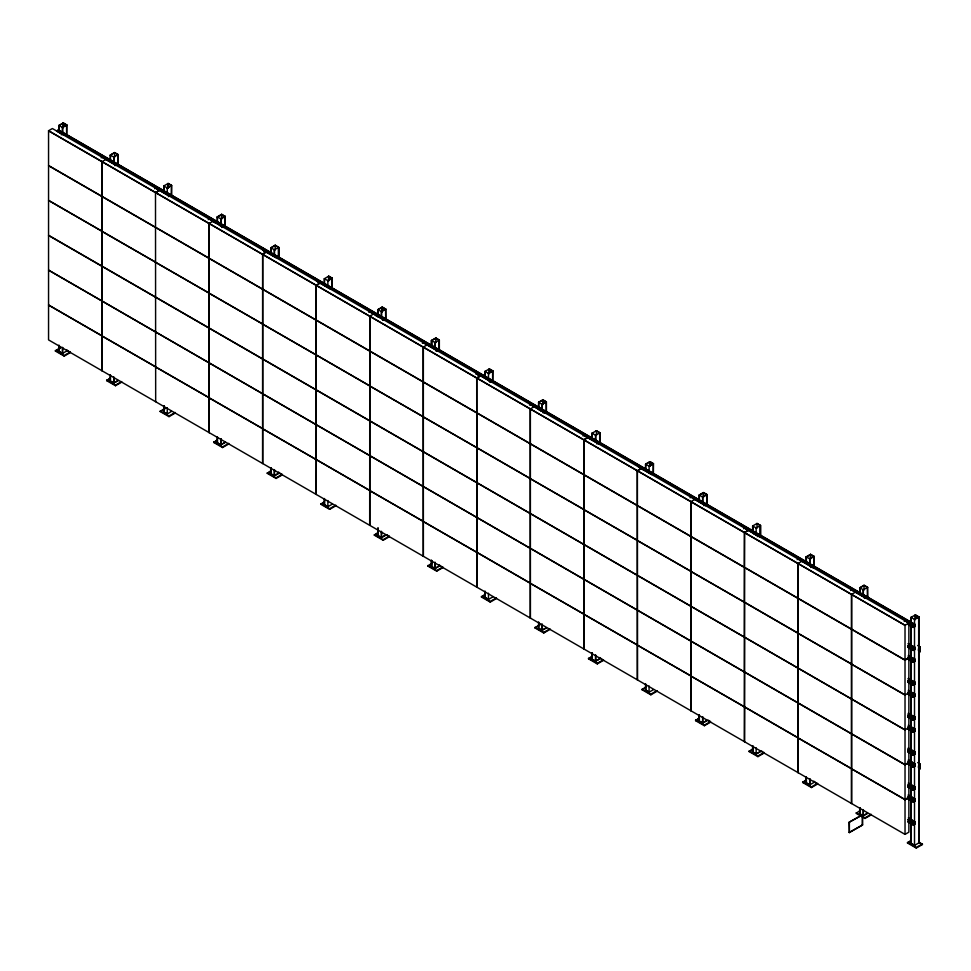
<?xml version="1.0" encoding="UTF-8"?>
<svg xmlns="http://www.w3.org/2000/svg" width="971" height="971" viewBox="0 0 971 971"><rect width="100%" height="100%" fill="white"/><g stroke="black" fill="none" stroke-linecap="round" stroke-linejoin="round"><path stroke-width="1.46" d="M58.903 131.546L58.903 125.49L63.321 122.941L66.841 124.98L66.708 135.661M59.17 125.49L63.321 123.086M62.435 127.517L66.841 124.98M56.767 131.219L58.466 129.883L914.949 624.377L914.949 626.465L913.153 627.509L907.897 624.341M61.319 134.787L63.455 133.561L103.314 156.574L101.178 157.8M48.586 165.543L905.033 660.013L908.868 657.804L904.996 660.183L48.611 165.725M118.134 165.204L118.134 154.583L114.602 152.544L110.196 155.093L113.85 157.059L113.85 163.116M114.602 152.702L110.463 155.093L110.463 161.162M101.955 161.672L105.912 159.45M102.125 161.769L102.149 370.825M113.716 157.132L118.134 154.583M114.845 165.701L116.993 164.463L156.853 187.476L154.705 188.714M48.586 235.298L905.033 729.864L908.868 727.546M48.586 235.492L905.021 729.925M163.735 192.064L163.735 186.007L168.141 183.458L171.673 185.497L171.539 196.191M159.365 190.304L155.494 192.586L155.676 401.727M155.651 192.683L159.45 190.352M167.255 188.034L171.673 185.497L168.007 183.531L168.007 188.083M101.955 231.426L155.518 262.134M168.384 196.603L170.52 195.377L210.379 218.39L208.243 219.616M48.586 305.052L101.979 335.845M217.261 222.978L217.261 216.909L221.679 214.36L225.199 216.399L225.199 227.02M217.528 216.909L221.679 214.518M212.989 221.267L209.032 223.488L209.056 432.544M220.793 218.948L225.199 216.399M155.494 262.34L209.032 293.048M221.922 227.517L224.058 226.279L263.918 249.292L263.918 252.205M66.586 349.766L70.373 352.558L64.195 356.114L55.383 351.029L60.323 347.569M55.383 351.029L60.323 348.176M58.903 351.429L62.569 353.395L62.569 347.327L62.435 353.468L58.903 351.429L58.903 345.373M62.435 353.468L66.841 350.932M55.383 350.422L64.195 355.507L70.373 351.939M101.955 336.051L155.518 366.759M278.738 257.922L278.738 247.314L275.206 245.275L270.8 247.823L274.465 249.778L274.465 255.846M275.206 245.432L271.067 247.823L271.067 252.375M262.571 254.402L266.527 252.169M262.728 254.499L262.753 463.543M274.332 249.863L278.738 247.314M209.032 293.242L262.583 323.95M101.979 370.728L102.004 161.611M106.664 380.025L115.488 385.123L121.654 381.554L121.654 382.161L115.488 385.73L106.664 380.632L110.366 377.889M106.664 380.632L110.366 378.496M118.134 380.535L113.716 383.084L110.196 381.045L113.85 383.011L118.001 380.608M155.494 366.965L209.056 397.661M324.338 283.277L324.338 278.726L328.744 276.189L332.276 278.216L332.143 288.909M319.969 283.034L316.097 285.316L316.121 319.981M316.267 285.401L320.066 283.083M327.87 280.765L332.276 278.216M262.571 324.156L316.097 354.876L316.291 320.078M160.203 410.939L169.027 416.025L175.193 412.469L175.193 413.076L169.027 416.644L160.203 411.546L165.143 408.087M160.203 411.546L165.143 408.694M163.735 405.89L163.735 411.959L167.388 413.913M163.735 411.959L167.255 413.986L171.406 411.449M209.032 397.867L262.583 428.575M368.859 312.346L370.995 311.108L331.135 288.096M385.815 318.233L385.815 309.13L382.283 307.091L377.877 309.64L381.53 311.594L381.53 317.663M382.283 307.249L378.144 309.64L378.144 315.709M369.635 316.218L373.592 313.985M381.397 311.679L385.815 309.13M382.525 320.248L384.674 319.01L424.533 342.023L422.385 343.261M209.19 432.653L209.153 223.476M213.741 441.841L222.553 446.939L228.731 443.371L228.731 443.978L222.553 447.546L213.741 442.46L217.443 439.705M213.741 442.46L217.443 440.312M217.261 436.792L217.261 442.861L220.927 444.827L220.927 438.758M220.793 444.742L225.066 442.424M217.261 442.861L220.793 444.9L225.199 442.351M316.291 389.832L316.121 424.606M262.571 428.781L316.097 459.501L316.291 424.703M431.415 346.611L431.415 340.542L435.821 338.005L439.341 340.032L439.341 350.652M435.821 338.151L431.67 340.542L431.67 346.611M427.131 344.899L423.174 347.133L423.332 556.286L423.356 347.205M434.935 342.581L439.341 340.032M369.635 385.778L316.291 354.949L316.097 389.747M369.635 385.973L423.198 416.68M436.064 351.15L438.2 349.912L478.06 372.925L478.06 375.838M262.571 463.458L262.607 254.329M278.483 472.1L282.27 474.892L276.092 478.46L267.28 473.363L270.982 470.619M267.28 473.363L270.982 471.226M278.738 473.265L274.332 475.802L270.8 473.775L274.465 475.729L274.465 469.661M274.332 475.656L278.604 473.338M267.28 472.756L276.092 477.841L282.27 474.285M475.924 374.163L478.06 372.925M484.942 376.008L484.942 371.456L489.36 368.907L492.88 370.946L492.746 381.639M476.87 378.132L480.669 375.813L476.712 378.035L476.725 412.711M484.942 371.456L488.607 373.41L492.613 370.946L492.613 381.567M488.474 373.495L492.88 370.946M423.174 416.875L476.725 447.582L476.895 412.809M489.602 382.064L491.739 380.826L531.598 403.839L529.462 405.077M316.121 494.36L316.291 459.574L369.66 490.391M316.267 494.47L316.145 285.243M320.806 503.658L329.63 508.755L335.808 505.187L335.808 505.806L329.63 509.362L320.806 504.277L324.52 501.522M320.806 504.277L324.52 502.141M324.338 498.609L324.338 504.677L328.004 506.644M324.338 504.677L327.87 506.716L332.276 504.167M369.635 490.598L423.198 521.306M546.418 412.469L546.418 401.86L542.886 399.821L538.48 402.358L542.146 404.324L542.146 408.876M542.886 399.967L538.747 402.358L538.747 408.427M534.208 406.715L530.239 408.949L530.287 618.029M542.012 404.397L546.418 401.86M543.141 412.966L545.277 411.74L585.137 434.741L583.001 435.979M369.817 525.36L369.769 316.206L369.684 525.299M386.822 534.645L389.335 536.708L383.169 540.277L374.345 535.179L378.047 532.436M374.345 535.179L378.047 533.043M377.877 528.006L377.877 535.591L381.53 537.546L381.53 531.489M381.397 537.473L385.681 535.155M476.712 482.478L476.895 447.68L530.263 478.497M377.877 535.591L381.397 537.631L385.815 535.082M476.895 482.551L476.725 517.337M374.345 534.572L383.169 539.658L389.335 536.101M423.174 521.5L476.725 552.208L476.895 517.434M592.019 437.824L592.019 433.272L596.425 430.723L599.957 432.763L599.957 443.383M583.777 648.919L583.826 439.79L587.649 437.569M583.777 439.851L587.746 437.63M595.551 435.311L599.957 432.763M530.239 478.691L583.802 509.399M596.68 443.881L598.816 442.642L638.675 465.655M439.098 564.831L442.873 567.622L436.707 571.179L427.883 566.093L431.585 563.338M427.883 566.093L431.585 563.957M431.415 560.437L431.415 566.494L435.069 568.46L435.069 562.391M434.935 568.387L439.22 566.069M431.415 566.494L434.935 568.533L439.341 565.984M427.883 565.474L436.707 570.572L442.873 567.003M645.557 468.726L645.557 464.187L649.963 461.638L653.495 463.677L653.362 474.37M645.824 464.187L649.963 461.783M641.188 468.483L637.316 470.765L637.34 679.809M637.486 470.862L641.273 468.532M649.077 466.214L653.495 463.677M583.777 509.605L637.34 540.313M476.712 587.103L476.895 552.305L530.239 583.134M476.87 587.188L476.749 377.974M481.422 596.388L490.234 601.474L496.412 597.918L496.412 598.524L490.234 602.093L481.422 596.995L485.124 594.252M481.422 596.995L485.124 594.859M484.942 591.339L484.942 597.408L488.607 599.362L492.88 596.898M530.239 583.328L583.802 614.024M690.065 497.795L692.214 496.569L652.354 473.557M707.022 505.199L707.022 494.579L703.502 492.54L699.096 495.089L702.749 497.055L702.749 503.112M703.502 492.698L699.351 495.089L699.351 501.157M690.854 501.667L694.811 499.446M702.616 497.128L707.022 494.579M637.316 540.519L690.879 571.215M703.744 505.697L705.881 504.459L745.74 527.471L743.604 528.71M530.409 618.102L530.372 408.925M534.96 627.302L543.772 632.388L549.95 628.82L549.95 629.439L543.772 632.995L534.96 627.909L539.888 624.45M534.96 627.909L539.888 625.057M546.418 627.8L542.012 630.349L538.48 628.31L542.146 630.276L542.146 624.207M542.012 630.203L546.285 627.885M583.777 614.23L637.34 644.938M752.622 532.059L752.622 526.003L757.04 523.454L760.56 525.493L760.56 536.101M748.265 530.3L744.429 532.509L744.551 741.735M744.393 532.581L748.35 530.348M756.154 528.03L760.56 525.493M690.854 571.421L744.393 602.141M757.283 536.599L759.419 535.373L799.279 558.386L797.142 559.612M744.393 567.452L744.575 532.666M744.551 567.55L744.393 602.336M599.702 657.549L603.476 660.341L597.311 663.909L588.487 658.811L592.201 656.068M588.487 658.811L590.963 657.391M592.019 653.155L592.019 659.224L595.684 661.178L595.684 655.122M595.551 661.105L599.823 658.787L595.551 661.263L592.019 659.224M588.487 658.204L597.311 663.302L603.476 659.734M637.316 645.145L690.879 675.84M806.161 561.456L806.161 556.905L810.567 554.356L814.099 556.395L813.965 567.088M806.428 556.905L810.567 554.514M797.919 563.496L801.888 561.262M809.693 558.944L814.099 556.395M744.551 602.433L744.393 637.207M810.821 567.513L812.958 566.275L852.817 589.288L850.681 590.526M637.486 679.918L637.352 470.692M642.025 689.119L650.849 694.204L657.015 690.636L657.015 691.255L650.849 694.811L642.025 689.726L645.727 686.97M642.025 689.726L645.727 687.589M645.557 684.07L645.557 690.138L649.211 692.092M645.557 690.138L649.077 692.165L653.495 689.628M744.551 637.304L744.393 672.078M690.854 676.047L744.393 706.767M864.105 585.428L859.966 587.819L859.966 593.888M851.458 594.398L855.427 592.164M851.628 594.495L851.652 803.539M863.231 589.858L867.637 587.309L867.637 597.918M797.919 633.056L744.575 602.226M797.919 633.238L851.482 663.946M864.36 598.427L866.496 597.189L906.356 620.202L904.219 621.428M744.551 672.175L744.393 706.961M690.879 710.723L690.891 501.606L691.036 710.821M710.554 722.157L704.388 725.725L695.564 720.64L699.266 717.885M695.564 720.64L699.266 718.491M707.022 720.531L702.616 723.079L699.096 721.04L702.749 723.007L702.749 716.938M702.616 722.922L706.9 720.603M695.564 720.021L704.388 725.119L710.554 721.55L708.041 720.094M744.551 707.058L744.393 741.638M910.992 617.422L915.398 614.886L918.918 616.913L918.784 842.949L918.663 616.913L914.512 619.316L914.512 845.413L910.992 843.374L910.992 617.422L914.646 619.389M914.512 619.462L918.918 616.913M914.949 624.377L913.262 625.712M913.153 625.542L914.84 624.571L58.357 129.956L56.658 131.061L63.224 134.848M913.153 627.157L908.006 624.05M851.458 664.152L905.021 694.86M907.897 645.703L913.153 648.737L914.949 647.341L914.949 649.429L913.153 650.473L907.897 647.305M913.153 648.507L914.84 647.523L908.273 643.737M920.035 646.832L919.768 652.075L920.035 646.832L917.68 645.472M761.567 751.008L764.092 753.071L757.914 756.64L749.102 751.542L752.804 748.799M749.102 751.542L752.804 749.406M752.622 745.886L752.622 751.955L752.889 745.886L752.756 751.87L756.288 753.909M907.897 659.224L913.153 662.38L914.949 661.336L914.949 659.248L913.153 660.656L907.897 657.622M913.153 660.426L914.84 659.443L914.84 661.409L907.897 657.391M913.153 662.028L908.006 658.933M756.154 753.836L760.427 751.518M752.622 751.955L756.154 753.982L760.56 751.445M749.102 750.935L757.914 756.021L764.092 752.464M797.919 737.681L744.575 706.852M797.919 737.863L851.482 768.571M913.153 683.39L914.949 682.212L908.273 678.486M913.153 684.992L907.897 681.958M914.84 684.239L913.153 685.223L907.897 682.188M907.897 682.31L913.153 685.344L914.949 684.3L914.949 682.212M908.868 692.675L904.996 695.054L48.55 200.402L101.979 231.219M913.153 695.297L914.949 694.131L908.273 690.393L914.84 694.314L914.84 696.28M913.153 697.129L914.84 696.146M907.897 694.229L913.153 697.263L914.949 696.219L914.949 694.131M798.089 772.649L798.053 563.471L797.968 772.576M813.844 781.182L817.631 783.973L811.453 787.542L802.641 782.456L806.343 779.701M907.897 717.181L913.153 720.215L914.949 719.171L914.949 717.083L913.262 718.431M913.153 718.261L914.84 717.278L908.273 713.357M802.641 782.456L806.343 780.308M913.153 719.863L907.897 716.829M914.84 719.11L913.153 720.094L907.897 717.059M806.161 776.788L806.161 782.857L809.826 784.823L809.826 778.754M806.161 782.857L809.693 784.896L814.099 782.347M802.641 781.837L811.453 786.935L817.631 783.366M907.897 729.1L913.153 732.134L914.949 731.09L914.949 729.003L913.153 730.398L909.208 728.129M913.153 730.168L914.84 729.197L908.273 725.276L914.949 729.003M913.153 732L914.84 731.029M851.458 768.777L905.021 799.485M907.897 751.93L913.153 755.098L914.949 754.054L914.949 751.967L913.262 753.302M913.153 753.132L914.84 752.161L908.273 748.362M913.153 754.734L908.006 751.639M908.868 762.429L904.996 764.614L48.55 270.144L905.021 764.796L908.868 762.526M907.897 763.849L913.153 767.005L914.949 765.961L914.949 763.874L913.153 765.282L909.208 763M913.153 765.051L914.84 764.068L908.273 760.281M851.458 803.454L851.506 594.325M920.035 763.922L919.768 769.166L920.035 763.922L917.68 762.563M856.167 812.751L864.991 817.837L871.157 814.281L871.157 814.887L864.991 818.456L856.167 813.358L859.881 810.615M867.637 813.261L863.231 815.81L859.699 813.771L863.353 815.725L863.353 809.656M849.103 822.255L862.6 814.766L862.6 824.949L849.37 832.596L849.103 822.255L862.6 814.766M863.231 815.652L867.504 813.334M913.153 788.015L914.949 786.838L908.273 783.112L914.84 787.032L914.84 788.986L913.153 789.848L907.897 786.813M907.897 786.935L913.153 789.969L914.949 788.925L914.949 786.838M904.996 799.497L908.868 797.3M908.868 797.409L904.996 799.679L48.55 305.028M849.103 832.438L862.6 824.949M908.273 795.031L914.949 798.757L913.153 800.153L907.897 797.118M914.84 800.772L913.153 801.755L907.897 798.72M907.897 798.854L913.153 801.888L914.949 800.844L914.949 798.757M914.949 821.709L913.153 823.117L914.84 821.903L908.273 817.983L914.949 821.709L914.949 823.796L913.153 824.84L907.897 821.818M913.153 824.719L914.84 823.736M904.996 834.368L908.868 832.171L908.868 623.03L905.021 625.3L905.033 834.392L48.55 339.899L48.55 130.745L52.385 128.536L914.949 626.465M918.675 841.711L922.45 844.503L916.272 848.059L907.46 842.974L911.162 840.218M907.46 842.974L911.162 840.837M910.992 843.374L914.646 845.34M914.512 845.413L918.918 842.864M907.46 842.355L916.272 847.452L922.45 843.884M867.637 587.309L864.105 585.27L859.699 587.819L863.353 589.773L863.353 595.842M66.708 125.053L63.188 123.014L63.188 127.565M114.469 152.629L118.001 154.656M225.066 216.484L221.546 214.445L221.546 218.997M275.084 245.347L278.604 247.387L278.604 258.007M332.143 278.301L328.611 276.262L328.611 280.813M385.681 309.203L382.149 307.164L382.149 311.715M435.688 338.078L439.22 340.117L439.22 350.725M489.226 373.532L489.226 368.98L492.746 371.019M546.285 401.933L542.765 399.894L542.765 404.446M596.291 430.808L599.823 432.835L599.823 443.456M653.362 463.75L649.83 461.711L649.83 466.262M706.9 494.652L703.368 492.625L703.368 497.176M756.907 523.527L760.427 525.566L760.427 536.186M813.965 556.48L810.445 554.441L810.445 558.993M867.504 587.382L863.972 585.343L864.105 589.967M918.784 616.998L915.265 614.959L915.265 619.51M58.903 125.49L62.569 127.444L62.569 131.995L62.435 127.371L66.574 124.98L66.574 135.588M163.735 186.007L167.388 187.961M217.261 216.909L220.927 218.876L220.927 224.932M324.338 278.726L328.004 280.692M431.415 340.542L435.069 342.508L435.069 348.577M592.019 433.272L595.684 435.239L595.684 439.778M645.557 464.187L649.211 466.141M752.622 526.003L756.288 527.957M806.161 556.905L809.826 558.871L809.826 564.928M277.597 257.194L317.456 280.206M102.635 157.605L115.767 165.191M156.489 188.702L169.634 196.288M210.355 219.798L223.488 227.372M263.007 250.3L276.031 257.716M316.752 281.226L329.897 288.812M370.619 312.322L383.751 319.908M424.473 343.418L437.618 351.004M477.016 373.75L491.472 382.101M530.882 404.846L545.326 413.185M584.736 435.943L599.192 444.281M638.602 467.039L651.735 474.625M692.457 498.135L705.589 505.721M745 528.467L759.456 536.817M798.866 559.563L813.31 567.914M851.409 589.907L865.853 598.245M905.263 620.991L914.84 626.526L914.84 624.438M212.977 221.534L215.611 223.051M219.543 225.333L222.177 226.85M375.874 315.587L378.496 317.104M477.016 373.981L479.65 375.498M488.838 380.802L491.472 382.319M538.759 409.628L541.393 411.146M639.913 468.022L642.535 469.539M752.889 533.249L755.511 534.766M907.897 622.739L913.153 625.773M907.897 624.122L913.262 627.315M908.273 643.615L914.949 647.341M914.949 649.429L907.897 645.351L914.84 649.49L914.84 647.402M908.006 647.014L913.153 650.473M907.897 647.074L913.262 650.279M914.949 659.248L908.273 655.522L914.84 659.443M907.897 657.258L914.949 661.336M907.897 658.993L913.262 662.198M908.273 678.608L914.84 682.407M907.897 680.222L914.949 684.3M907.897 680.574L913.153 683.256M907.897 692.141L914.949 696.219M907.897 692.493L913.153 695.175M907.897 693.864L913.153 697.263M907.897 694.095L913.262 697.069M908.383 713.297L914.949 717.083M907.897 715.093L914.949 719.171M907.897 715.226L914.84 719.244L914.84 717.156M907.897 715.457L913.153 718.491M907.897 727.012L914.949 731.09M907.897 727.145L914.84 731.151L914.84 729.063M907.897 728.748L913.153 732.134M907.897 728.978L913.262 731.94M908.383 748.168L914.949 751.967M908.273 748.24L914.84 752.027L914.84 754.115L907.897 750.098M907.897 749.976L914.949 754.054M907.897 750.328L913.153 753.362M907.897 751.7L913.262 754.904M914.949 763.874L908.383 760.087L914.84 763.946L914.84 766.034L907.897 762.017M907.897 761.883L914.949 765.961M908.006 763.558L913.153 767.005M907.897 763.619L913.262 766.823M907.897 784.847L914.949 788.925M907.897 785.211L913.153 787.882M907.897 786.583L913.153 789.969M908.273 795.152L914.84 798.939M907.897 796.766L914.949 800.844M907.897 798.49L913.153 801.888M907.897 819.73L914.949 823.796M907.897 819.852L914.84 823.869L914.84 821.782M907.897 821.454L913.153 824.84M907.897 821.684L913.262 824.658M918.675 842.318L922.45 844.503M484.942 597.408L488.474 599.447L488.474 593.22M916.272 847.452L916.272 848.059M915.398 614.886L915.398 619.583M914.84 682.273L914.84 684.361M914.84 798.817L914.84 800.905M911.247 617.422L911.247 843.374M911.114 617.35L911.114 843.301M867.37 587.309L867.504 598.002M864.991 817.837L864.991 818.456M863.231 589.7L863.231 595.915M863.231 809.583L863.231 815.81M862.333 814.62L862.333 824.804M859.966 807.702L859.966 813.771M859.833 587.734L859.833 593.803M859.833 807.629L859.699 813.771M849.37 822.413L849.37 832.596M813.832 567.015L813.832 556.395L809.693 558.786L809.693 565.013M811.453 786.935L811.453 787.542M810.567 554.356L810.567 559.065M809.693 778.681L809.693 784.896M806.294 556.832L806.428 562.974M806.294 776.715L806.428 782.857M760.293 525.493L760.293 536.101M757.914 756.021L757.914 756.64M757.04 523.454L757.04 528.151M756.154 527.884L756.154 534.099M756.154 747.767L756.154 753.982M752.889 526.003L752.889 532.059M752.756 525.918L752.756 531.987M706.9 505.272L706.767 494.579L702.616 496.97L702.616 503.196M704.388 725.119L704.388 725.725M703.502 492.54L703.502 497.249M702.616 716.865L702.616 723.079M699.351 714.972L699.351 721.04M699.217 495.016L699.096 501.157M699.217 714.899L699.096 721.04M653.228 474.285L653.228 463.677L649.077 466.068L649.211 472.209M650.849 694.204L650.849 694.811M649.963 461.638L649.963 466.335M649.077 685.951L649.077 692.165M645.691 464.102L645.691 470.17M645.691 683.985L645.824 690.138M599.69 432.763L599.69 443.383M597.311 663.302L597.311 663.909M596.425 430.723L596.425 435.433M595.551 435.154L595.551 439.863M595.551 655.037L595.551 661.263M592.286 433.272L592.286 437.824M592.286 653.155L592.286 659.224M592.152 433.2L592.152 437.751M592.152 653.082L592.152 659.151M583.972 439.936L583.947 649.016M546.285 412.541L546.151 401.86L542.012 404.252L542.012 408.949M543.772 632.388L543.772 632.995M542.886 399.821L542.886 404.519M542.012 624.135L542.012 630.349M538.747 622.253L538.747 628.31M538.614 402.285L538.48 408.427M538.614 622.168L538.48 628.31M490.234 601.474L490.234 602.093M489.36 368.907L489.36 373.617M488.474 373.337L488.474 379.552M485.075 371.383L485.209 377.525M485.075 591.266L485.209 597.408M439.086 340.032L439.086 350.652M436.707 570.572L436.707 571.179M435.821 338.005L435.821 342.702M434.935 342.435L434.935 348.65M434.935 562.318L434.935 568.533M431.67 560.437L431.67 566.494M431.549 340.469L431.549 346.538M431.549 560.352L431.549 566.421M385.681 318.306L385.548 309.13L381.397 311.521L381.397 317.735M383.169 539.658L383.169 540.277M382.283 307.091L382.283 311.8M381.397 531.404L381.397 537.631M378.144 528.006L378.144 535.591M378.01 309.567L377.877 315.709M332.009 288.836L332.009 278.216L327.87 280.607L327.87 286.676M329.63 508.755L329.63 509.362M328.744 276.189L328.744 280.886M327.87 500.502L327.87 506.716M324.472 278.653L324.472 284.721M324.472 498.536L324.605 504.677M278.471 247.314L278.471 257.922M276.092 477.841L276.092 478.46M275.206 245.275L275.206 249.972M274.332 249.705L274.332 255.919M274.332 469.588L274.332 475.802M271.067 467.706L271.067 473.775M270.933 247.739L270.8 252.375M270.933 467.634L270.8 473.775M225.066 227.093L224.944 216.399L220.793 218.791L220.793 223.5M222.553 446.939L222.553 447.546M221.679 214.36L221.679 219.07M220.793 438.686L220.793 444.9M217.395 216.836L217.528 222.978M217.395 436.719L217.528 442.861M171.406 196.106L171.406 185.497L167.255 187.889L167.255 194.103M169.027 416.025L169.027 416.644M168.141 183.458L168.141 188.156M167.255 407.771L167.255 413.986M163.99 186.007L163.99 192.064M163.99 405.89L163.99 411.959M163.868 185.922L163.868 191.991M163.868 405.817L163.868 411.874M117.867 154.583L118.001 165.276M115.488 385.123L115.488 385.73M114.602 152.544L114.602 157.253M113.85 383.011L113.85 376.942L113.716 383.084M113.716 156.974L113.716 163.201M110.463 374.976L110.463 381.045M110.33 155.02L110.196 161.162M110.33 374.903L110.196 381.045M64.195 355.507L64.195 356.114M63.321 122.941L63.321 127.638M59.037 125.405L59.17 131.546M59.037 345.288L59.17 351.429M48.611 130.854L905.021 625.3L48.55 130.745M919.319 648.252L918.481 648.737L918.481 650.776L919.319 650.291L919.319 648.252M919.319 765.354L918.481 765.84L918.481 767.879L919.319 767.393L919.319 765.354"/></g></svg>
